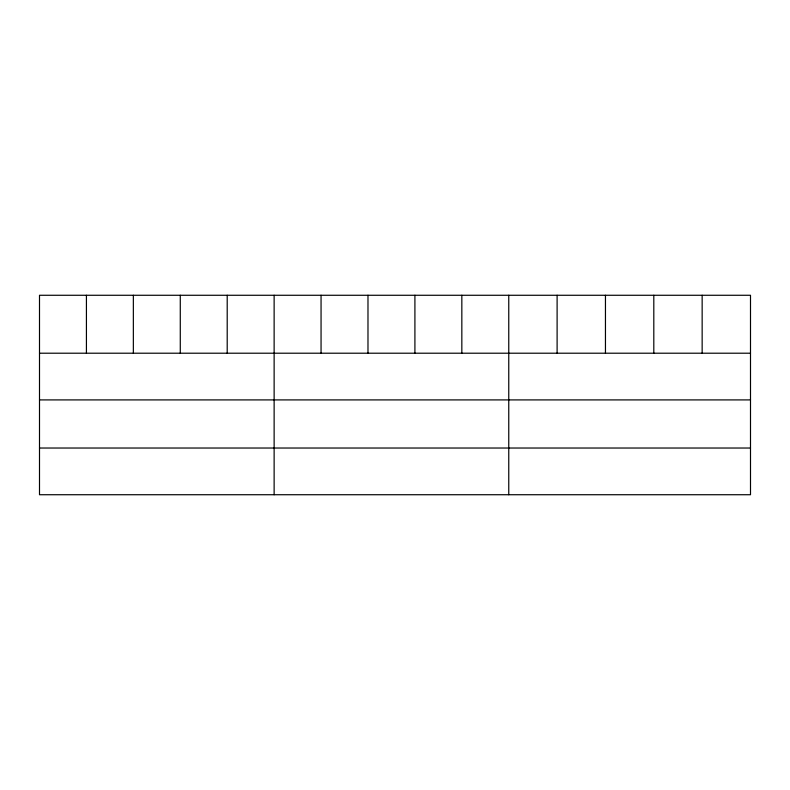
<?xml version="1.0" encoding="UTF-8"?>
<svg xmlns="http://www.w3.org/2000/svg" width="790" height="790" viewBox="0 0 790 790"><rect width="100%" height="100%" fill="white"/><g stroke="black" fill="none" stroke-linecap="round" stroke-linejoin="round"><path stroke-width="1.19" d="M750.5 399.908L750.5 295.272L39.5 295.272L39.5 494.728L750.5 494.728L750.5 399.908L39.5 399.908M39.5 353.209L750.5 353.209M39.5 448.029L750.5 448.029M702.152 295.272L702.152 353.209M653.804 295.272L653.804 353.209M605.456 295.272L605.456 353.209M557.108 295.272L557.108 353.209M508.76 295.272L508.76 494.728M461.834 295.272L461.834 353.209M414.908 295.272L414.908 353.209M367.982 295.272L367.982 353.209M321.056 295.272L321.056 353.209M274.13 295.272L274.13 494.728M227.204 295.272L227.204 353.209M180.278 295.272L180.278 353.209M133.352 295.272L133.352 353.209M86.426 295.272L86.426 353.209"/></g></svg>
